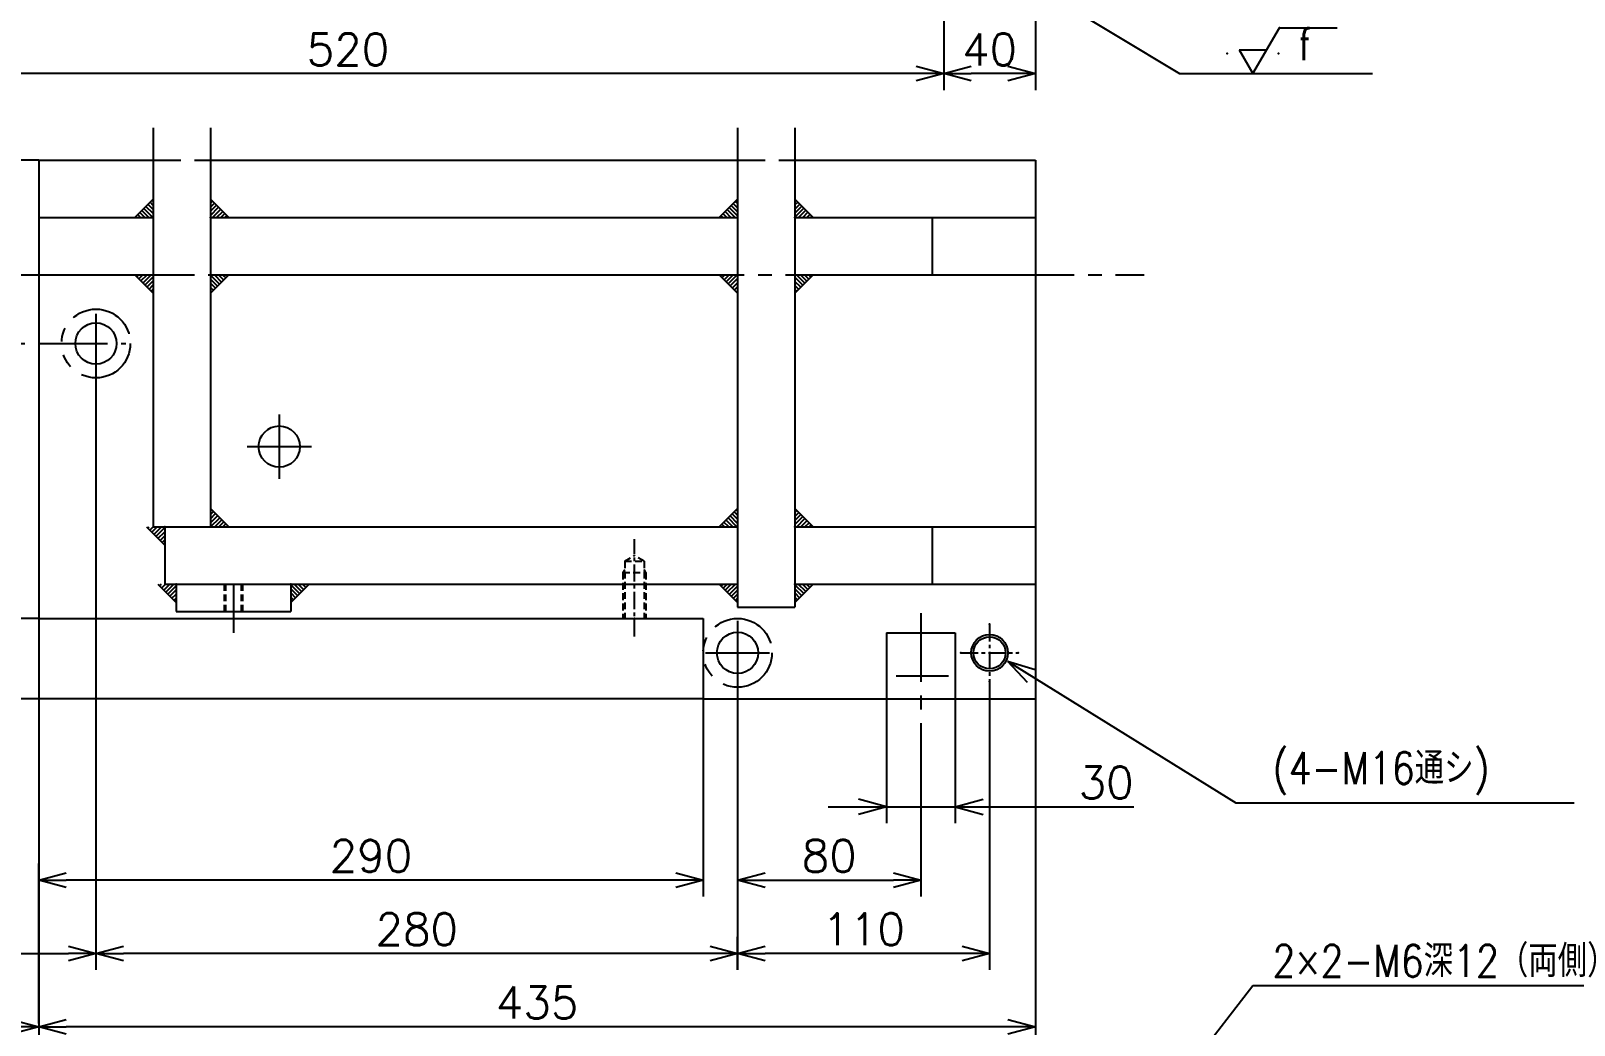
# Model space of a CAD drawing. Header units: millimetres. Extents: x -868 to 0, y 0 to 636.
# Drawn here: x -389.3 to -220.9, y 264.2 to 372.7 of the extents above; entities that cross this region are included whole.
import ezdxf

# ---------------------------------------------------------------- set-up
doc = ezdxf.new("R2010")
doc.units = ezdxf.units.MM
for name, pattern in [('CENTER', [12, 7.5, -1.5, 1.5, -1.5]), ('DASHED', [4.5, 3, -1.5]), ('PHANTOM', [15, 7.5, -1.5, 1.5, -1.5, 1.5, -1.5])]:
    doc.linetypes.add(name, pattern=pattern)
doc.styles.get("Standard").update_dxf_attribs({"font": 'ROMANS', "bigfont": 'EXTFONT'})
doc.dimstyles.new('ISO-25', dxfattribs={"dimtxt": 2.5, "dimasz": 2.5, "dimexe": 1.25, "dimexo": 0.625, "dimtad": 1, "dimtxsty": 'Standard', "dimcen": 2.5, "dimadec": 0, "dimazin": 0, "dimtfac": 1, "dimtmove": 0, "dimatfit": 3, "dimfxl": 1, "dimarcsym": 0})

# ---------------------------------------------------------------- blocks, each defined once
blk = doc.blocks.new('DTL0018')
h = blk.add_hatch()
h.set_pattern_fill('ANSI31', color=0, scale=0.4, style=0, pattern_type=2)
h.set_pattern_definition([(45, (0, 0), (-0.89443, 0.89443), [])])
h.paths.add_polyline_path([(0, 8), (8, 0), (0, 0)])
at = {"color": 0, "linetype": 'Continuous'}
blk.add_line((8, 0), (0, 8), dxfattribs=at)
at = {"color": 0}
blk.add_point((0, 0), dxfattribs=at)
blk = doc.blocks.new('DTL0026')
at = {"color": 0, "linetype": 'DASHED'}
for p, q in [((-4, 12), (-4, 0)), ((-3.4, 12), (-3.4, 0)), ((3.4, 12), (3.4, 0)), ((4, 12), (4, 0))]:
    blk.add_line(p, q, dxfattribs=at)
at = {"color": 0}
blk.add_point((0, 0), dxfattribs=at)
blk = doc.blocks.new('DTL0055')
at = {"color": 0, "linetype": 'CENTER'}
blk.add_line((-7.93, 0), (34.57, 0), dxfattribs=at)
at = {"color": 0, "linetype": 'DASHED'}
for p, q in [((20, 5), (0, 5)), ((25, 4.25), (0, 4.25)), ((20, 5), (20, -5)), ((20, 5), (21.3, 4.25)), ((25, 4.25), (25, -4.25)), ((25, 4.25), (27.45, 0)), ((25, -4.25), (0, -4.25)), ((20, -5), (0, -5)), ((20, -5), (21.3, -4.25)), ((25, -4.25), (27.45, 0))]:
    blk.add_line(p, q, dxfattribs=at)
at = {"color": 0}
for p in [(0, 0), (20, 0)]:
    blk.add_point(p, dxfattribs=at)
blk = doc.blocks.new('DTL0029')
at = {"color": 0, "linetype": 'CENTER'}
for p, q in [((0, 12.5), (0, -12.5)), ((-12.5, 0), (12.5, 0))]:
    blk.add_line(p, q, dxfattribs=at)
at = {"color": 0, "linetype": 'Continuous'}
for radius in [8, 7]:
    blk.add_circle((0, 0), radius, dxfattribs=at)
at = {"color": 0}
for p in [(0, 12.5), (-12.5, 0), (-12.5, 0), (-12.5, 0), (0, 0), (12.5, 0), (12.5, 0), (12.5, 0), (0, -12.5)]:
    blk.add_point(p, dxfattribs=at)
blk = doc.blocks.new('_Open30')
at = {"color": 0, "linetype": 'ByBlock', "lineweight": -2}
for p, q in [((-1, 0.267949), (0, 0)), ((0, 0), (-1, -0.267949)), ((0, 0), (-1, 0))]:
    blk.add_line(p, q, dxfattribs=at)
blk = doc.blocks.new('*D138')
at = {"color": 0, "lineweight": -2}
blk.add_line((-447.97, 264), (-391.47, 264), dxfattribs=at)
at = {"layer": 'Defpoints', "color": 0}
for p in [(-450.97, 282.3), (-388.47, 264), (-388.47, 234.36)]:
    blk.add_point(p, dxfattribs=at)
at = {"color": 0, "lineweight": -2, "xscale": 3, "yscale": 3, "zscale": 3, "rotation": 180}
blk.add_blockref('_Open30', (-450.97, 264), dxfattribs=at)
at = {"color": 0, "lineweight": -2, "xscale": 3, "yscale": 3, "zscale": 3}
blk.add_blockref('_Open30', (-388.47, 264), dxfattribs=at)
at = {"color": 0, "insert": (-419.72, 266.64), "char_height": 3.5, "attachment_point": 5}
blk.add_mtext('250', dxfattribs=at)
blk = doc.blocks.new('*D139')
at = {"color": 0, "lineweight": -2}
for p, q in [((-315.97, 299.8), (-315.97, 278.2)), ((-388.47, 264.36), (-388.47, 281.8)), ((-318.97, 280), (-385.47, 280))]:
    blk.add_line(p, q, dxfattribs=at)
at = {"layer": 'Defpoints', "color": 0}
for p in [(-315.97, 299.8), (-388.47, 280), (-388.47, 264.36)]:
    blk.add_point(p, dxfattribs=at)
at = {"color": 0, "lineweight": -2, "xscale": 3, "yscale": 3, "zscale": 3, "rotation": 180}
blk.add_blockref('_Open30', (-388.47, 280), dxfattribs=at)
at = {"color": 0, "lineweight": -2, "xscale": 3, "yscale": 3, "zscale": 3}
blk.add_blockref('_Open30', (-315.97, 280), dxfattribs=at)
at = {"color": 0, "insert": (-352.22, 282.64), "char_height": 3.5, "attachment_point": 5}
blk.add_mtext('290', dxfattribs=at)
blk = doc.blocks.new('*D140')
at = {"color": 0, "lineweight": -2}
for p, q in [((-388.47, 308.55), (-404.53, 308.55)), ((-402.73, 302.8), (-402.73, 305.55)), ((-315.97, 299.8), (-404.53, 299.8))]:
    blk.add_line(p, q, dxfattribs=at)
at = {"layer": 'Defpoints', "color": 0}
for p in [(-402.73, 308.55), (-388.47, 308.55), (-315.97, 299.8)]:
    blk.add_point(p, dxfattribs=at)
at = {"color": 0, "lineweight": -2, "xscale": 3, "yscale": 3, "zscale": 3}
for p, rotation in [((-402.73, 308.55), 90), ((-402.73, 299.8), 270)]:
    blk.add_blockref('_Open30', p, dxfattribs=dict(at, rotation=rotation))
at = {"color": 0, "insert": (-405.37, 304.18), "char_height": 3.5, "attachment_point": 5, "rotation": 90}
blk.add_mtext('35', dxfattribs=at)
blk = doc.blocks.new('*D169')
at = {"color": 0, "lineweight": -2}
for p, q in [((-312.22, 301.3), (-312.22, 278.2)), ((-292.22, 296.05), (-292.22, 278.2)), ((-309.22, 280), (-295.22, 280))]:
    blk.add_line(p, q, dxfattribs=at)
at = {"layer": 'Defpoints', "color": 0}
for p in [(-312.22, 301.3), (-292.22, 296.05), (-292.22, 280)]:
    blk.add_point(p, dxfattribs=at)
at = {"color": 0, "lineweight": -2, "xscale": 3, "yscale": 3, "zscale": 3, "rotation": 180}
blk.add_blockref('_Open30', (-312.22, 280), dxfattribs=at)
at = {"color": 0, "lineweight": -2, "xscale": 3, "yscale": 3, "zscale": 3}
blk.add_blockref('_Open30', (-292.22, 280), dxfattribs=at)
at = {"color": 0, "insert": (-302.22, 282.64), "char_height": 3.5, "attachment_point": 5}
blk.add_mtext('80', dxfattribs=at)
blk = doc.blocks.new('*D170')
at = {"color": 7, "linetype": 'Continuous'}
for p, q in [((-295.97, 299.8), (-295.97, 286.2)), ((-288.47, 299.8), (-288.47, 286.2)), ((-302.32, 288), (-282.12, 288)), ((-295.97, 288), (-299.03, 288.82)), ((-295.97, 288), (-299.03, 287.18)), ((-288.47, 288), (-285.42, 288.82)), ((-288.47, 288), (-285.42, 287.18)), ((-288.47, 288), (-269, 288))]:
    blk.add_line(p, q, dxfattribs=at)
at = {"layer": 'Defpoints', "color": 0}
for p in [(-295.97, 299.8), (-288.47, 299.8), (-288.47, 288)]:
    blk.add_point(p, dxfattribs=at)
at = {"color": 0, "insert": (-272, 290.64), "char_height": 3.5, "attachment_point": 5}
blk.add_mtext('30', dxfattribs=at)
blk = doc.blocks.new('USER0001')
at = {"color": 0, "linetype": 'Continuous'}
for p, q in [((0, 0), (2.89, 5)), ((2.89, 5), (9.2, 5)), ((-1.5, 2.6), (0, 0)), ((-1.5, 2.6), (1.5, 2.6))]:
    blk.add_line(p, q, dxfattribs=at)
at = {"color": 0}
for p in [(5.6, 7.3), (2.89, 5), (-2.8, 2.2), (2.8, 2.2), (5.6, 3.2), (5.6, 3.2), (0, 0)]:
    blk.add_point(p, dxfattribs=at)
blk = doc.blocks.new('SYM0020')
at = {"color": 0}
blk.add_blockref('USER0001', (0, 0), dxfattribs=at)
at = {"color": 0, "insert": (4.98, 1.45), "char_height": 3.5, "attachment_point": 7}
blk.add_mtext('{\\W0.8;f}', dxfattribs=at)
blk = doc.blocks.new('SYM0030')
at = {"color": 7, "linetype": 'Continuous'}
for p, q in [((0, 0), (40.93, 52.95)), ((40.93, 52.95), (89.94, 52.95)), ((0, 0), (1.22, 2.92)), ((0, 0), (2.52, 1.92))]:
    blk.add_line(p, q, dxfattribs=at)
at = {"color": 7, "insert": (43.07, 53.82), "char_height": 3.5, "attachment_point": 7}
blk.add_mtext('{\\W0.833333;2×2-M6深12（両側）}', dxfattribs=at)
blk = doc.blocks.new('*D226')
at = {"color": 0, "lineweight": -2}
for p, q in [((-388.47, 308.55), (-388.47, 262.2)), ((-279.72, 299.8), (-279.72, 262.2)), ((-282.72, 264), (-385.47, 264))]:
    blk.add_line(p, q, dxfattribs=at)
at = {"layer": 'Defpoints', "color": 0}
for p in [(-388.47, 308.55), (-279.72, 299.8), (-388.47, 264)]:
    blk.add_point(p, dxfattribs=at)
at = {"color": 0, "lineweight": -2, "xscale": 3, "yscale": 3, "zscale": 3, "rotation": 180}
blk.add_blockref('_Open30', (-388.47, 264), dxfattribs=at)
at = {"color": 0, "lineweight": -2, "xscale": 3, "yscale": 3, "zscale": 3}
blk.add_blockref('_Open30', (-279.72, 264), dxfattribs=at)
at = {"color": 0, "insert": (-334.09, 266.64), "char_height": 3.5, "attachment_point": 5}
blk.add_mtext('435', dxfattribs=at)
blk = doc.blocks.new('*D233')
at = {"color": 0, "lineweight": -2}
for p, q in [((-289.72, 399.51), (-289.72, 366.2)), ((-292.72, 368), (-416.72, 368))]:
    blk.add_line(p, q, dxfattribs=at)
at = {"layer": 'Defpoints', "color": 0}
for p in [(-289.72, 399.51), (-419.72, 387.63), (-419.72, 368)]:
    blk.add_point(p, dxfattribs=at)
at = {"color": 0, "lineweight": -2, "xscale": 3, "yscale": 3, "zscale": 3, "rotation": 180}
blk.add_blockref('_Open30', (-419.72, 368), dxfattribs=at)
at = {"color": 0, "lineweight": -2, "xscale": 3, "yscale": 3, "zscale": 3}
blk.add_blockref('_Open30', (-289.72, 368), dxfattribs=at)
at = {"color": 0, "insert": (-354.72, 370.64), "char_height": 3.5, "attachment_point": 5}
blk.add_mtext('520', dxfattribs=at)
blk = doc.blocks.new('*D250')
at = {"color": 0, "lineweight": -2}
for p, q in [((-279.72, 403.26), (-279.72, 366.2)), ((-282.72, 368), (-286.72, 368))]:
    blk.add_line(p, q, dxfattribs=at)
at = {"layer": 'Defpoints', "color": 0}
for p in [(-279.72, 403.26), (-289.72, 368), (-289.72, 351.7)]:
    blk.add_point(p, dxfattribs=at)
at = {"color": 0, "lineweight": -2, "xscale": 3, "yscale": 3, "zscale": 3, "rotation": 180}
blk.add_blockref('_Open30', (-289.72, 368), dxfattribs=at)
at = {"color": 0, "lineweight": -2, "xscale": 3, "yscale": 3, "zscale": 3}
blk.add_blockref('_Open30', (-279.72, 368), dxfattribs=at)
at = {"color": 0, "insert": (-284.72, 370.64), "char_height": 3.5, "attachment_point": 5}
blk.add_mtext('40', dxfattribs=at)
blk = doc.blocks.new('*D254')
at = {"color": 0, "lineweight": -2}
for p, q in [((-388.47, 358.55), (-404.53, 358.55)), ((-402.73, 355.55), (-402.73, 311.55))]:
    blk.add_line(p, q, dxfattribs=at)
at = {"layer": 'Defpoints', "color": 0}
for p in [(-388.47, 358.55), (-402.73, 308.55), (-388.47, 308.55)]:
    blk.add_point(p, dxfattribs=at)
at = {"color": 0, "lineweight": -2, "xscale": 3, "yscale": 3, "zscale": 3}
for p, rotation in [((-402.73, 358.55), 90), ((-402.73, 308.55), 270)]:
    blk.add_blockref('_Open30', p, dxfattribs=dict(at, rotation=rotation))
at = {"color": 0, "insert": (-405.37, 333.55), "char_height": 3.5, "attachment_point": 5, "rotation": 90}
blk.add_mtext('200', dxfattribs=at)
blk = doc.blocks.new('*D256')
at = {"color": 0, "lineweight": -2}
for p, q in [((-312.22, 301.3), (-312.22, 270.2)), ((-315.22, 272), (-379.22, 272))]:
    blk.add_line(p, q, dxfattribs=at)
at = {"layer": 'Defpoints', "color": 0}
for p in [(-382.22, 335.3), (-312.22, 301.3), (-382.22, 272)]:
    blk.add_point(p, dxfattribs=at)
at = {"color": 0, "lineweight": -2, "xscale": 3, "yscale": 3, "zscale": 3, "rotation": 180}
blk.add_blockref('_Open30', (-382.22, 272), dxfattribs=at)
at = {"color": 0, "lineweight": -2, "xscale": 3, "yscale": 3, "zscale": 3}
blk.add_blockref('_Open30', (-312.22, 272), dxfattribs=at)
at = {"color": 0, "insert": (-347.22, 274.64), "char_height": 3.5, "attachment_point": 5}
blk.add_mtext('280', dxfattribs=at)
blk = doc.blocks.new('*D257')
at = {"color": 0, "lineweight": -2}
for p, q in [((-284.72, 301.68), (-284.72, 270.2)), ((-312.22, 270.2), (-312.22, 273.8)), ((-287.72, 272), (-309.22, 272))]:
    blk.add_line(p, q, dxfattribs=at)
at = {"layer": 'Defpoints', "color": 0}
for p in [(-284.72, 301.68), (-312.22, 272), (-312.22, 270.2)]:
    blk.add_point(p, dxfattribs=at)
at = {"color": 0, "lineweight": -2, "xscale": 3, "yscale": 3, "zscale": 3, "rotation": 180}
blk.add_blockref('_Open30', (-312.22, 272), dxfattribs=at)
at = {"color": 0, "lineweight": -2, "xscale": 3, "yscale": 3, "zscale": 3}
blk.add_blockref('_Open30', (-284.72, 272), dxfattribs=at)
at = {"color": 0, "insert": (-298.47, 274.64), "char_height": 3.5, "attachment_point": 5}
blk.add_mtext('110', dxfattribs=at)
blk = doc.blocks.new('SYM0035')
at = {"color": 7, "linetype": 'Continuous'}
for p, q in [((0, 0), (25.55, -15.39)), ((0, 0), (3.04, -0.87)), ((0, 0), (2.19, -2.28)), ((25.55, -15.39), (46.61, -15.39))]:
    blk.add_line(p, q, dxfattribs=at)
blk = doc.blocks.new('*D283')
at = {"color": 0, "lineweight": -2}
for p, q in [((-382.22, 335.3), (-382.22, 270.2)), ((-419.72, 278.22), (-419.72, 270.2)), ((-416.72, 272), (-385.22, 272))]:
    blk.add_line(p, q, dxfattribs=at)
at = {"layer": 'Defpoints', "color": 0}
for p in [(-382.22, 335.3), (-419.72, 278.22), (-382.22, 272)]:
    blk.add_point(p, dxfattribs=at)
at = {"color": 0, "lineweight": -2, "xscale": 3, "yscale": 3, "zscale": 3, "rotation": 180}
blk.add_blockref('_Open30', (-419.72, 272), dxfattribs=at)
at = {"color": 0, "lineweight": -2, "xscale": 3, "yscale": 3, "zscale": 3}
blk.add_blockref('_Open30', (-382.22, 272), dxfattribs=at)
at = {"color": 0, "insert": (-400.97, 274.64), "char_height": 3.5, "attachment_point": 5}
blk.add_mtext('150', dxfattribs=at)
blk = doc.blocks.new('SYM0041')
at = {"color": 7, "linetype": 'Continuous'}
for p, q in [((0, 0), (24.92, -15.48)), ((0, 0), (3.03, -0.92)), ((0, 0), (2.16, -2.31)), ((24.92, -15.48), (61.83, -15.48))]:
    blk.add_line(p, q, dxfattribs=at)
at = {"color": 7, "insert": (28.95, -14.6), "char_height": 3.5, "attachment_point": 7}
blk.add_mtext('{\\W0.833333;(4-M16通シ)}', dxfattribs=at)

msp = doc.modelspace()

# ---------------------------------------------------------------- linework, layer by layer
at = {"color": 7, "linetype": 'Continuous'}
for p, q in [((-375.971, 362.064), (-375.971, 318.55)), ((-369.721, 362.064), (-369.721, 318.55)), ((-312.221, 362.064), (-312.221, 309.8)), ((-305.971, 362.064), (-305.971, 309.8)), ((-388.471, 358.55), (-388.471, 308.55)), ((-388.471, 358.55), (-375.971, 358.55)), ((-369.721, 358.55), (-312.221, 358.55)), ((-305.971, 358.55), (-279.721, 358.55)), ((-279.721, 358.55), (-279.721, 299.8)), ((-388.471, 352.3), (-375.971, 352.3)), ((-369.721, 352.3), (-312.221, 352.3)), ((-305.971, 352.3), (-289.721, 352.3)), ((-290.971, 352.3), (-290.971, 346.05)), ((-289.721, 352.3), (-279.721, 352.3)), ((-388.471, 346.05), (-375.971, 346.05)), ((-369.721, 346.05), (-312.221, 346.05)), ((-305.971, 346.05), (-289.721, 346.05)), ((-289.721, 346.05), (-279.721, 346.05)), ((-375.971, 318.55), (-312.221, 318.55)), ((-374.721, 318.55), (-374.721, 312.3)), ((-305.971, 318.55), (-289.721, 318.55)), ((-290.971, 318.55), (-290.971, 312.3)), ((-289.721, 318.55), (-279.721, 318.55)), ((-374.721, 312.3), (-317.221, 312.3)), ((-373.471, 312.3), (-373.471, 309.3)), ((-360.971, 312.3), (-360.971, 309.3)), ((-317.221, 312.3), (-312.221, 312.3)), ((-305.971, 312.3), (-279.721, 312.3)), ((-388.471, 308.55), (-317.221, 308.55)), ((-373.471, 309.3), (-360.971, 309.3)), ((-317.221, 308.55), (-315.971, 308.55)), ((-315.971, 308.55), (-315.971, 299.8)), ((-312.221, 309.8), (-305.971, 309.8)), ((-295.971, 306.965), (-289.721, 306.965)), ((-295.971, 306.965), (-295.971, 299.8)), ((-289.721, 306.965), (-288.471, 306.965)), ((-288.471, 306.965), (-288.471, 299.8)), ((-315.971, 299.8), (-279.721, 299.8))]:
    msp.add_line(p, q, dxfattribs=at)
at = {"color": 7, "linetype": 'DASHED'}
for p, q in [((-375.971, 358.55), (-369.721, 358.55)), ((-312.221, 358.55), (-305.971, 358.55))]:
    msp.add_line(p, q, dxfattribs=at)
at = {"color": 7, "linetype": 'CENTER'}
for p, q in [((-606.985, 346.05), (-267.845, 346.05)), ((-382.221, 341.8), (-382.221, 335.3)), ((-460.471, 338.55), (-378.971, 338.55)), ((-362.221, 330.8), (-362.221, 323.8)), ((-365.721, 327.3), (-358.721, 327.3)), ((-367.221, 312.3), (-367.221, 306.967)), ((-312.221, 308.3), (-312.221, 301.3)), ((-292.221, 309.135), (-292.221, 296.05)), ((-315.721, 304.8), (-308.721, 304.8)), ((-294.912, 302.3), (-289.218, 302.3))]:
    msp.add_line(p, q, dxfattribs=at)
at = {"color": 7, "linetype": 'PHANTOM'}
for centre in [(-382.221, 338.55), (-312.221, 304.8)]:
    msp.add_circle(centre, 3.75, dxfattribs=at)
at = {"color": 7, "linetype": 'Continuous'}
for centre in [(-382.221, 338.55), (-362.221, 327.3), (-312.221, 304.8)]:
    msp.add_circle(centre, 2.25, dxfattribs=at)

# ---------------------------------------------------------------- block references
at = {"color": 7}
for name, p in [('SYM0035', (-289.546, 383.385)), ('SYM0020', (-256, 368)), ('SYM0041', (-282.786, 303.905)), ('SYM0030', (-296.932, 215.552))]:
    msp.add_blockref(name, p, dxfattribs=at)
at = {"color": 7, "xscale": 0.25, "yscale": 0.25, "zscale": 0.25}
for name, p, rotation in [('DTL0018', (-375.971, 352.3), 90.00000000000001), ('DTL0018', (-312.221, 352.3), 90.00000000000001), ('DTL0018', (-375.971, 346.05), 180), ('DTL0018', (-369.721, 346.05), 270), ('DTL0018', (-312.221, 346.05), 180), ('DTL0018', (-305.971, 346.05), 270), ('DTL0018', (-312.221, 318.55), 90.00000000000001), ('DTL0018', (-374.721, 318.55), 180), ('DTL0055', (-323.471, 308.55), 90.00000000000001), ('DTL0018', (-373.471, 312.3), 180), ('DTL0018', (-360.971, 312.3), 270), ('DTL0018', (-312.221, 312.3), 180), ('DTL0018', (-305.971, 312.3), 270)]:
    msp.add_blockref(name, p, dxfattribs=dict(at, rotation=rotation))
for name, p in [('DTL0018', (-369.721, 352.3)), ('DTL0018', (-305.971, 352.3)), ('DTL0018', (-369.721, 318.55)), ('DTL0018', (-305.971, 318.55)), ('DTL0026', (-367.221, 309.3)), ('DTL0029', (-284.721, 304.8))]:
    msp.add_blockref(name, p, dxfattribs=at)

# ---------------------------------------------------------------- dimensions: what is measured, and where the dimension line sits
at = {"color": 7}
for base, p1, p2, text, override, picture, middle in [((-289.721, 368.001), (-279.721, 403.264), (-289.721, 351.7), '40', {"dimtxt": 3.5, "dimasz": 3, "dimexe": 1.8, "dimexo": 0, "dimgap": 0.875, "dimtad": 1, "dimtih": 0, "dimtoh": 0, "dimdec": 0, "dimdsep": 46, "dimblk1": 'Open30', "dimblk2": 'Open30', "dimsah": 1, "dimse1": 0, "dimse2": 1, "dimtmove": 0}, '*D250', (-284.719, 368.001)), ((-419.721, 368.001), (-289.721, 399.514), (-419.721, 387.631), '520', {"dimtxt": 3.5, "dimasz": 3, "dimexe": 1.8, "dimexo": 0, "dimgap": 0.875, "dimtad": 1, "dimtih": 0, "dimtoh": 0, "dimdec": 0, "dimdsep": 46, "dimblk1": 'Open30', "dimblk2": 'Open30', "dimsah": 1, "dimse1": 0, "dimse2": 1, "dimtmove": 0}, '*D233', (-354.719, 368.001)), ((-382.221, 272.001), (-312.221, 301.3), (-382.221, 335.3), '280', {"dimtxt": 3.5, "dimasz": 3, "dimexe": 1.8, "dimexo": 0, "dimgap": 0.875, "dimtad": 1, "dimtih": 0, "dimtoh": 0, "dimdec": 0, "dimdsep": 46, "dimblk1": 'Open30', "dimblk2": 'Open30', "dimsah": 1, "dimse1": 0, "dimse2": 1, "dimtmove": 0}, '*D256', (-347.219, 272.001)), ((-388.471, 264.001), (-279.721, 299.8), (-388.471, 308.55), '435', {"dimtxt": 3.5, "dimasz": 3, "dimexe": 1.8, "dimexo": 0, "dimgap": 0.875, "dimtad": 1, "dimtih": 0, "dimtoh": 0, "dimdec": 0, "dimdsep": 46, "dimblk1": 'Open30', "dimblk2": 'Open30', "dimsah": 1, "dimse1": 0, "dimse2": 0, "dimtmove": 0}, '*D226', (-334.094, 264.001)), ((-312.221, 272.001), (-284.721, 301.675), (-312.221, 270.2), '110', {"dimtxt": 3.5, "dimasz": 3, "dimexe": 1.8, "dimexo": 0, "dimgap": 0.875, "dimtad": 1, "dimtih": 0, "dimtoh": 0, "dimdec": 0, "dimdsep": 46, "dimblk1": 'Open30', "dimblk2": 'Open30', "dimsah": 1, "dimse1": 0, "dimse2": 0, "dimtmove": 0}, '*D257', (-298.469, 272.001)), ((-388.471, 280.001), (-315.971, 299.8), (-388.471, 264.362), '290', {"dimtxt": 3.5, "dimasz": 3, "dimexe": 1.8, "dimexo": 0, "dimgap": 0.875, "dimtad": 1, "dimtih": 0, "dimtoh": 0, "dimdec": 0, "dimdsep": 46, "dimblk1": 'Open30', "dimblk2": 'Open30', "dimsah": 1, "dimse1": 0, "dimse2": 0, "dimtmove": 0}, '*D139', (-352.219, 280.001))]:
    dim = msp.add_linear_dim(base=base, p1=p1, p2=p2, text=text, dimstyle='ISO-25', override=override, dxfattribs=at)
    dim.commit()
    dim.dimension.update_dxf_attribs({"geometry": picture, "text_midpoint": middle, "dimtype": 160})
for base, p1, p2, angle, text, override, picture, middle in [((-402.728, 308.55), (-388.471, 358.55), (-388.471, 308.55), 90, '200', {"dimtxt": 3.5, "dimasz": 3, "dimexe": 1.8, "dimexo": 0, "dimgap": 0.875, "dimtad": 1, "dimtih": 0, "dimtoh": 0, "dimdec": 0, "dimdsep": 46, "dimblk1": 'Open30', "dimblk2": 'Open30', "dimsah": 1, "dimse1": 0, "dimse2": 1, "dimtmove": 0}, '*D254', (-402.728, 333.551)), ((-382.221, 272.001), (-419.721, 278.223), (-382.221, 335.3), 180, '150', {"dimtxt": 3.5, "dimasz": 3, "dimexe": 1.8, "dimexo": 0, "dimgap": 0.875, "dimtad": 1, "dimtih": 0, "dimtoh": 0, "dimdec": 0, "dimdsep": 46, "dimblk1": 'Open30', "dimblk2": 'Open30', "dimsah": 1, "dimse1": 0, "dimse2": 0, "dimtmove": 0}, '*D283', (-400.97, 272.001)), ((-402.729, 308.55), (-315.971, 299.8), (-388.471, 308.55), 270, '35', {"dimtxt": 3.5, "dimasz": 3, "dimexe": 1.8, "dimexo": 0, "dimgap": 0.875, "dimtad": 1, "dimtih": 0, "dimtoh": 0, "dimdec": 0, "dimdsep": 46, "dimblk1": 'Open30', "dimblk2": 'Open30', "dimsah": 1, "dimse1": 0, "dimse2": 0, "dimtmove": 0}, '*D140', (-402.729, 304.176)), ((-292.221, 280.001), (-312.221, 301.3), (-292.221, 296.05), 180, '80', {"dimtxt": 3.5, "dimasz": 3, "dimexe": 1.8, "dimexo": 0, "dimgap": 0.875, "dimtad": 1, "dimtih": 0, "dimtoh": 0, "dimdec": 0, "dimdsep": 46, "dimblk1": 'Open30', "dimblk2": 'Open30', "dimsah": 1, "dimse1": 0, "dimse2": 0, "dimtmove": 0}, '*D169', (-302.22, 280.001)), ((-288.471, 288.001), (-295.971, 299.8), (-288.471, 299.8), 180, '30', {"dimtxt": 3.5, "dimasz": 3, "dimexe": 1.8, "dimexo": 0, "dimgap": 0.875, "dimtad": 1, "dimtih": 0, "dimtoh": 0, "dimdec": 0, "dimdsep": 46, "dimblk1": 'Open30', "dimblk2": 'Open30', "dimsah": 1, "dimse1": 0, "dimse2": 0, "dimtmove": 0}, '*D170', (-271.999, 288.001)), ((-388.471, 264.001), (-450.971, 282.3), (-388.471, 234.362), 180, '250', {"dimtxt": 3.5, "dimasz": 3, "dimexe": 1.8, "dimexo": 0, "dimgap": 0.875, "dimtad": 1, "dimtih": 0, "dimtoh": 0, "dimdec": 0, "dimdsep": 46, "dimblk1": 'Open30', "dimblk2": 'Open30', "dimsah": 1, "dimse1": 1, "dimse2": 1, "dimtmove": 0}, '*D138', (-419.72, 264.001))]:
    dim = msp.add_linear_dim(base=base, p1=p1, p2=p2, angle=angle, text=text, dimstyle='ISO-25', override=override, dxfattribs=at)
    dim.commit()
    dim.dimension.update_dxf_attribs({"geometry": picture, "text_midpoint": middle, "dimtype": 160})

doc.saveas('drawing.dxf')
